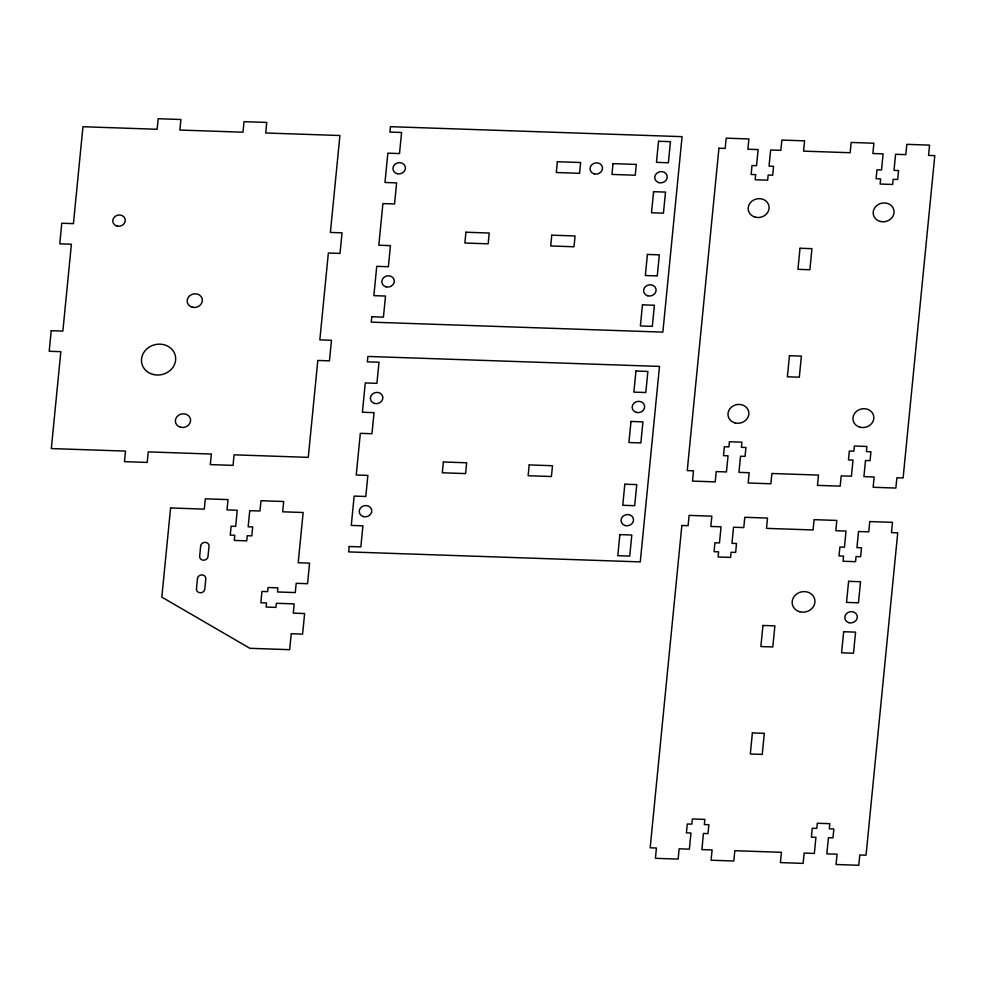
<?xml version="1.0" encoding="UTF-8"?>
<svg xmlns="http://www.w3.org/2000/svg" width="984" height="984" viewBox="0 0 984 984"><rect width="100%" height="100%" fill="white"/><g stroke="black" fill="none" stroke-linecap="round" stroke-linejoin="round"><path stroke-width="1.48" d="M51.217 330.686L49.2 351.263L60.848 351.657L51.316 448.569L125.521 451.103L124.476 461.656L147.206 462.431L148.24 451.89L211.363 454.042L210.318 464.596L233.048 465.371L234.081 454.829L308.275 457.363L317.807 360.452L329.443 360.857L331.473 340.279L319.825 339.886L328.361 253.011L340.009 253.405L342.026 232.827L330.39 232.433L339.911 135.521L265.717 132.988L266.75 122.434L244.032 121.659L242.987 132.2L179.875 130.048L180.908 119.495L158.19 118.72L157.145 129.273L82.951 126.727L73.431 223.639L61.783 223.233L59.766 243.811L71.401 244.216L62.865 331.091L51.217 330.686M170.589 507.965L161.831 597.128L249.899 648.308L289.665 649.674L291.227 633.721L302.592 634.114L304.61 613.536L293.257 613.143L294.167 603.893L276.356 603.278L275.963 607.399L266.111 607.054L266.516 602.946L260.834 602.749L261.953 591.433L267.623 591.63L268.029 587.51L277.882 587.854L277.476 591.962L295.274 592.577L296.184 583.315L307.549 583.709L309.566 563.131L298.201 562.737L303.146 512.504L282.691 511.803L283.7 501.508L260.981 500.733L259.973 511.016L249.752 510.671L248.165 526.784L252.703 526.944L251.83 535.862L247.279 535.702L246.775 540.843L234.278 540.425L234.782 535.271L230.244 535.124L231.117 526.206L235.668 526.366L237.242 510.241L227.021 509.897L228.03 499.601L205.312 498.827L204.303 509.122L170.589 507.965M197.477 578.555L196.468 588.85A4.207 3.751 -13.2 0 0 200.256 592.762A4.207 3.751 -13.2 0 0 204.795 589.133L205.804 578.85A4.207 3.751 -13.2 0 0 202.015 574.927A4.207 3.751 -13.2 0 0 197.477 578.555M200.674 545.985L199.666 556.268A4.207 3.751 -13.2 0 0 203.467 560.179A4.207 3.751 -13.2 0 0 207.993 556.55L209.014 546.268A4.207 3.751 -13.2 0 0 205.213 542.356A4.207 3.751 -13.2 0 0 200.674 545.985M349.197 546.501L348.668 551.901L640.276 561.889L659.489 366.417L367.881 356.442L367.352 361.841L379 362.235L376.921 383.329L365.273 382.924L362.395 412.247L374.043 412.64L371.964 433.735L360.328 433.341L356.233 475.001L367.868 475.407L365.802 496.489L354.154 496.096L351.276 525.419L362.924 525.813L360.845 546.907L349.197 546.501M371.78 316.737L371.251 322.137L662.859 332.125L682.072 136.653L390.463 126.678L389.935 132.077L401.583 132.471L399.504 153.565L387.856 153.16L384.978 182.483L396.626 182.889L394.547 203.971L382.911 203.577L378.815 245.237L390.451 245.643L388.385 266.726L376.737 266.332L373.858 295.655L385.507 296.049L383.428 317.143L371.78 316.737M443.353 461.988L442.296 472.787L465.58 473.587L466.65 462.787L443.353 461.988M465.936 232.224L464.878 243.023L488.162 243.823L489.22 233.023L465.936 232.224M557.35 161.72L556.292 172.52L579.576 173.319L580.634 162.52L557.35 161.72M529.195 464.928L528.137 475.727L551.421 476.527L552.491 465.727L529.195 464.928M551.778 235.164L550.72 245.963L574.004 246.763L575.062 235.963L551.778 235.164M613.02 163.627L611.962 174.426L635.246 175.226L636.316 164.414L613.02 163.627M619.871 534.607L617.804 555.702L629.735 556.108L631.802 535.013L619.871 534.607M624.828 484.202L622.761 505.284L634.692 505.69L636.759 484.608L624.828 484.202M631.002 421.435L628.924 442.529L640.855 442.935L642.933 421.853L631.002 421.435M635.959 371.029L633.88 392.124L645.811 392.53L647.878 371.435L635.959 371.029M642.454 304.843L640.387 325.938L652.318 326.344L654.385 305.249L642.454 304.843M647.411 254.438L645.344 275.52L657.275 275.938L659.341 254.844L647.411 254.438M653.585 191.683L651.506 212.765L663.437 213.171L665.516 192.089L653.585 191.683M658.53 141.266L656.463 162.36L668.394 162.766L670.461 141.671L658.53 141.266M681.863 525.456L650.178 847.814L656.426 848.024L655.418 858.319L678.136 859.094L679.144 848.811L689.378 849.155L690.952 833.042L686.414 832.882L687.287 823.965L691.838 824.125L692.342 818.983L704.839 819.401L704.335 824.555L708.874 824.703L708 833.62L703.449 833.46L701.875 849.586L712.096 849.93L711.088 860.225L733.806 861L734.814 850.717L781.394 852.304L780.386 862.599L803.116 863.374L804.125 853.079L814.346 853.436L815.933 837.31L811.382 837.163L812.267 828.245L816.806 828.405L817.31 823.251L829.807 823.682L829.303 828.823L833.854 828.983L832.968 837.901L828.43 837.741L826.843 853.866L837.076 854.21L836.056 864.505L858.786 865.28L859.795 854.985L866.043 855.207L897.728 532.848L891.479 532.639L892.488 522.344L869.77 521.569L868.749 531.852L858.528 531.508L856.941 547.621L861.492 547.781L860.606 556.698L856.068 556.538L855.563 561.679L843.067 561.261L843.571 556.108L839.02 555.96L839.905 547.043L844.444 547.202L846.031 531.077L835.81 530.733L836.818 520.438L814.088 519.663L813.079 529.958L766.499 528.359L767.508 518.064L744.79 517.289L743.781 527.584L733.547 527.227L731.973 543.352L736.512 543.5L735.638 552.418L731.087 552.258L730.583 557.411L718.086 556.981L718.591 551.839L714.052 551.68L714.925 542.762L719.476 542.922L721.051 526.797L710.829 526.452L711.838 516.169L689.12 515.382L688.111 525.677L681.863 525.456M718.935 148.24L687.25 470.586L693.499 470.807L692.49 481.09L715.208 481.877L716.217 471.582L726.45 471.939L728.037 455.813L723.486 455.666L724.359 446.748L728.91 446.896L729.415 441.754L741.911 442.185L741.407 447.326L745.946 447.486L745.072 456.404L740.534 456.244L738.947 472.357L749.168 472.714L748.16 482.996L770.878 483.771L771.899 473.488L818.479 475.087L817.458 485.37L840.188 486.145L841.197 475.862L851.418 476.207L853.005 460.094L848.466 459.934L849.34 451.016L853.878 451.176L854.395 446.035L866.892 446.465L866.375 451.607L870.926 451.754L870.053 460.672L865.502 460.524L863.915 476.637L874.149 476.994L873.14 487.277L895.858 488.052L896.867 477.769L903.115 477.978L934.8 155.62L928.552 155.41L929.56 145.128L906.842 144.34L905.834 154.636L895.6 154.279L894.013 170.404L898.564 170.552L897.691 179.469L893.14 179.322L892.636 184.463L880.139 184.033L880.643 178.891L876.104 178.731L876.978 169.814L881.516 169.974L883.103 153.861L872.882 153.504L873.89 143.221L851.172 142.446L850.151 152.729L803.571 151.13L804.592 140.847L781.862 140.072L780.853 150.355L770.632 150.011L769.045 166.124L773.584 166.284L772.711 175.201L768.172 175.041L767.668 180.183L755.159 179.752L755.675 174.611L751.124 174.463L751.997 165.546L756.548 165.693L758.135 149.58L747.901 149.224L748.91 138.941L726.192 138.166L725.183 148.449L718.935 148.24M752.379 732.92L750.312 754.015L762.231 754.421L764.31 733.326L752.379 732.92M762.944 625.467L760.866 646.562L772.797 646.968L774.875 625.873L762.944 625.467M789.451 355.691L787.385 376.786L799.316 377.192L801.382 356.11L789.451 355.691M800.017 248.251L797.938 269.333L809.869 269.739L811.948 248.657L800.017 248.251M843.645 631.728L841.566 652.822L853.497 653.228L855.576 632.134L843.645 631.728M848.602 581.323L846.523 602.405L858.454 602.811L860.533 581.728L848.602 581.323M116.985 226.049A6.31 5.621 -13.2 0 0 125.202 219.26A6.31 5.621 -13.2 0 0 114.931 216.517A6.31 5.621 -13.2 0 0 116.985 226.049M180.49 427.24A7.651 6.814 -13.2 0 0 190.441 419.012A7.651 6.814 -13.2 0 0 177.993 415.691A7.651 6.814 -13.2 0 0 180.49 427.24M192.286 307.205A7.651 6.814 -13.2 0 0 202.237 298.976A7.651 6.814 -13.2 0 0 189.801 295.667A7.651 6.814 -13.2 0 0 192.286 307.205M152.975 374.424A17.195 15.338 -13.2 0 0 175.373 355.913A17.195 15.338 -13.2 0 0 147.379 348.447A17.195 15.338 -13.2 0 0 152.975 374.424M363.44 516.625A6.31 5.621 -13.2 0 0 371.657 509.835A6.31 5.621 -13.2 0 0 361.386 507.104A6.31 5.621 -13.2 0 0 363.44 516.625M374.56 403.465A6.31 5.621 -13.2 0 0 382.776 396.675A6.31 5.621 -13.2 0 0 372.518 393.944A6.31 5.621 -13.2 0 0 374.56 403.465M625.221 525.591A6.31 5.621 -13.2 0 0 633.438 518.802A6.31 5.621 -13.2 0 0 623.179 516.071A6.31 5.621 -13.2 0 0 625.221 525.591M636.353 412.419A6.31 5.621 -13.2 0 0 644.569 405.629A6.31 5.621 -13.2 0 0 634.299 402.899A6.31 5.621 -13.2 0 0 636.353 412.419M594.25 173.91A6.31 5.621 -13.2 0 0 602.454 167.12A6.31 5.621 -13.2 0 0 592.196 164.389A6.31 5.621 -13.2 0 0 594.25 173.91M386.023 286.861A6.31 5.621 -13.2 0 0 394.24 280.083A6.31 5.621 -13.2 0 0 383.969 277.34A6.31 5.621 -13.2 0 0 386.023 286.861M397.142 173.701A6.31 5.621 -13.2 0 0 405.359 166.911A6.31 5.621 -13.2 0 0 395.101 164.18A6.31 5.621 -13.2 0 0 397.142 173.701M647.804 295.827A6.31 5.621 -13.2 0 0 656.02 289.038A6.31 5.621 -13.2 0 0 645.762 286.307A6.31 5.621 -13.2 0 0 647.804 295.827M658.936 182.655A6.31 5.621 -13.2 0 0 667.152 175.865A6.31 5.621 -13.2 0 0 656.881 173.135A6.31 5.621 -13.2 0 0 658.936 182.655M799.808 611.765A11.464 10.221 -13.2 0 0 814.74 599.428A11.464 10.221 -13.2 0 0 796.081 594.459A11.464 10.221 -13.2 0 0 799.808 611.765M848.995 622.712A6.31 5.621 -13.2 0 0 857.212 615.923A6.31 5.621 -13.2 0 0 846.941 613.192A6.31 5.621 -13.2 0 0 848.995 622.712M734.999 422.911A10.517 9.373 -13.2 0 0 748.689 411.595A10.517 9.373 -13.2 0 0 731.579 407.044A10.517 9.373 -13.2 0 0 734.999 422.911M755.22 217.157A10.517 9.373 -13.2 0 0 768.922 205.84A10.517 9.373 -13.2 0 0 751.801 201.277A10.517 9.373 -13.2 0 0 755.22 217.157M859.979 427.191A10.517 9.373 -13.2 0 0 873.669 415.875A10.517 9.373 -13.2 0 0 856.56 411.312A10.517 9.373 -13.2 0 0 859.979 427.191M880.2 221.437A10.517 9.373 -13.2 0 0 893.89 210.121A10.517 9.373 -13.2 0 0 876.781 205.558A10.517 9.373 -13.2 0 0 880.2 221.437"/></g></svg>
